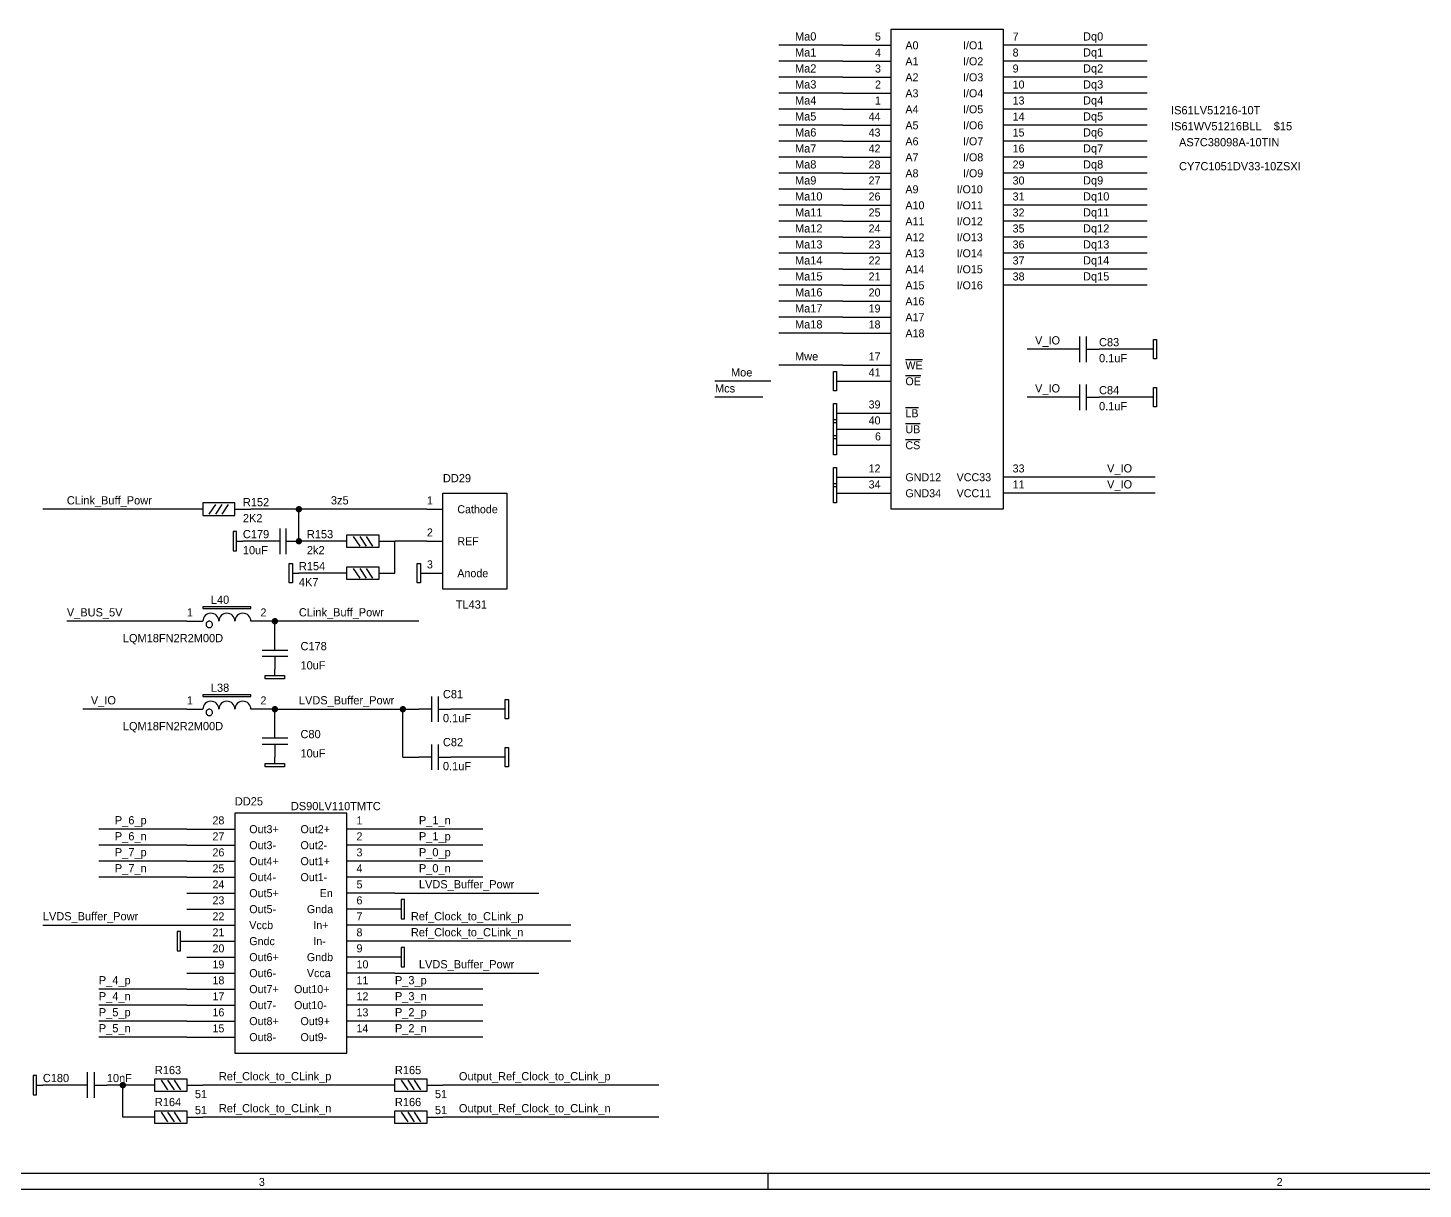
# Model space of a CAD drawing. Extents: x -0.1 to 32.2, y 0.1 to 20.3.
# Drawn here: x 14.66 to 23.37, y 0.1 to 7.36 of the extents above; entities that cross this region are included whole.
import ezdxf

# ---------------------------------------------------------------- set-up
doc = ezdxf.new("R2010")
doc.units = 0

msp = doc.modelspace()

# ---------------------------------------------------------------- linework, layer by layer
at = {"layer": 'PARTS'}
for p, q in [((19.75, 7.25), (20.05, 7.25)), ((21.05, 7.25), (20.75, 7.25)), ((19.75, 7.15), (20.05, 7.15)), ((21.05, 7.15), (20.75, 7.15)), ((19.75, 7.05), (20.05, 7.05)), ((21.05, 7.05), (20.75, 7.05)), ((19.75, 6.95), (20.05, 6.95)), ((21.05, 6.95), (20.75, 6.95)), ((19.75, 6.85), (20.05, 6.85)), ((21.05, 6.85), (20.75, 6.85)), ((19.75, 6.75), (20.05, 6.75)), ((21.05, 6.75), (20.75, 6.75)), ((19.75, 6.65), (20.05, 6.65)), ((21.05, 6.65), (20.75, 6.65)), ((19.75, 6.55), (20.05, 6.55)), ((21.05, 6.55), (20.75, 6.55)), ((19.75, 6.45), (20.05, 6.45)), ((21.05, 6.45), (20.75, 6.45)), ((19.75, 6.35), (20.05, 6.35)), ((21.05, 6.35), (20.75, 6.35)), ((19.75, 6.25), (20.05, 6.25)), ((21.05, 6.25), (20.75, 6.25)), ((19.75, 6.15), (20.05, 6.15)), ((21.05, 6.15), (20.75, 6.15)), ((19.75, 6.05), (20.05, 6.05)), ((21.05, 6.05), (20.75, 6.05)), ((19.75, 5.95), (20.05, 5.95)), ((21.05, 5.95), (20.75, 5.95)), ((19.75, 5.85), (20.05, 5.85)), ((21.05, 5.85), (20.75, 5.85)), ((19.75, 5.75), (20.05, 5.75)), ((21.05, 5.75), (20.75, 5.75)), ((19.75, 5.65), (20.05, 5.65)), ((19.75, 5.55), (20.05, 5.55)), ((19.75, 5.45), (20.05, 5.45)), ((19.75, 5.25), (20.05, 5.25)), ((19.75, 5.15), (20.05, 5.15)), ((19.75, 4.95), (20.05, 4.95)), ((19.75, 4.85), (20.05, 4.85)), ((19.75, 4.75), (20.05, 4.75)), ((19.75, 4.55), (20.05, 4.55)), ((21.05, 4.55), (20.75, 4.55)), ((19.75, 4.45), (20.05, 4.45)), ((21.05, 4.45), (20.75, 4.45)), ((17.15, 4.35), (17.25, 4.35)), ((17.15, 4.15), (17.25, 4.15)), ((17.15, 3.95), (17.25, 3.95)), ((15.65, 3.65), (15.75, 3.65)), ((16.15, 3.65), (16.05, 3.65)), ((15.65, 3.1), (15.75, 3.1)), ((16.15, 3.1), (16.05, 3.1)), ((15.65, 2.35), (15.95, 2.35)), ((16.95, 2.35), (16.65, 2.35)), ((15.65, 2.25), (15.95, 2.25)), ((16.95, 2.25), (16.65, 2.25)), ((15.65, 2.15), (15.95, 2.15)), ((16.95, 2.15), (16.65, 2.15)), ((15.65, 2.05), (15.95, 2.05)), ((16.95, 2.05), (16.65, 2.05)), ((15.65, 1.95), (15.95, 1.95)), ((16.95, 1.95), (16.65, 1.95)), ((15.65, 1.85), (15.95, 1.85)), ((16.95, 1.85), (16.65, 1.85)), ((15.65, 1.75), (15.95, 1.75)), ((16.95, 1.75), (16.65, 1.75)), ((15.65, 1.65), (15.95, 1.65)), ((16.95, 1.65), (16.65, 1.65)), ((15.65, 1.55), (15.95, 1.55)), ((16.95, 1.55), (16.65, 1.55)), ((15.65, 1.45), (15.95, 1.45)), ((16.95, 1.45), (16.65, 1.45)), ((15.65, 1.35), (15.95, 1.35)), ((16.95, 1.35), (16.65, 1.35)), ((15.65, 1.25), (15.95, 1.25)), ((16.95, 1.25), (16.65, 1.25)), ((15.65, 1.15), (15.95, 1.15)), ((16.95, 1.15), (16.65, 1.15)), ((15.65, 1.05), (15.95, 1.05)), ((16.95, 1.05), (16.65, 1.05))]:
    msp.add_line(p, q, dxfattribs=at)
for points in [[(20.05, 7.35), (20.75, 7.35), (20.75, 4.35), (20.05, 4.35)], [(17.25, 4.45), (17.65, 4.45), (17.65, 3.85), (17.25, 3.85)], [(16.65, 2.45), (15.95, 2.45), (15.95, 0.95), (16.65, 0.95)]]:
    msp.add_lwpolyline(points, close=True, dxfattribs=at)
for points in [[(21.23, 5.27), (21.23, 5.43)], [(21.27, 5.43), (21.27, 5.27)], [(21.69, 5.29), (21.69, 5.41)], [(21.69, 5.41), (21.71, 5.41)], [(21.71, 5.41), (21.71, 5.29)], [(21.23, 5.35), (21.15, 5.35)], [(21.27, 5.35), (21.35, 5.35)], [(21.69, 5.35), (21.65, 5.35)], [(21.71, 5.29), (21.69, 5.29)], [(19.69, 5.09), (19.69, 5.21)], [(19.69, 5.21), (19.71, 5.21)], [(19.71, 5.21), (19.71, 5.09)], [(19.71, 5.15), (19.75, 5.15)], [(19.71, 5.09), (19.69, 5.09)], [(21.23, 4.97), (21.23, 5.13)], [(21.27, 5.13), (21.27, 4.97)], [(21.69, 4.99), (21.69, 5.11)], [(21.69, 5.11), (21.71, 5.11)], [(21.71, 5.11), (21.71, 4.99)], [(19.69, 4.89), (19.69, 5.01)], [(19.69, 5.01), (19.71, 5.01)], [(19.71, 5.01), (19.71, 4.89)], [(21.23, 5.05), (21.15, 5.05)], [(21.27, 5.05), (21.35, 5.05)], [(21.69, 5.05), (21.65, 5.05)], [(21.71, 4.99), (21.69, 4.99)], [(19.69, 4.79), (19.69, 4.91)], [(19.69, 4.91), (19.71, 4.91)], [(19.71, 4.89), (19.69, 4.89)], [(19.71, 4.95), (19.75, 4.95)], [(19.71, 4.91), (19.71, 4.79)], [(19.69, 4.69), (19.69, 4.81)], [(19.69, 4.81), (19.71, 4.81)], [(19.71, 4.85), (19.75, 4.85)], [(19.71, 4.81), (19.71, 4.69)], [(19.71, 4.79), (19.69, 4.79)], [(19.71, 4.75), (19.75, 4.75)], [(19.71, 4.69), (19.69, 4.69)], [(19.69, 4.49), (19.69, 4.61)], [(19.69, 4.61), (19.71, 4.61)], [(19.71, 4.61), (19.71, 4.49)], [(19.71, 4.55), (19.75, 4.55)], [(19.69, 4.39), (19.69, 4.51)], [(19.69, 4.51), (19.71, 4.51)], [(19.71, 4.49), (19.69, 4.49)], [(19.71, 4.51), (19.71, 4.39)], [(19.71, 4.45), (19.75, 4.45)], [(15.95, 4.39), (15.75, 4.39)], [(15.75, 4.39), (15.75, 4.31)], [(15.79, 4.32), (15.83, 4.38)], [(15.83, 4.32), (15.87, 4.38)], [(15.87, 4.32), (15.91, 4.38)], [(15.95, 4.31), (15.95, 4.39)], [(19.71, 4.39), (19.69, 4.39)], [(15.75, 4.35), (15.65, 4.35)], [(15.75, 4.31), (15.95, 4.31)], [(15.95, 4.35), (16.05, 4.35)], [(15.94, 4.21), (15.94, 4.09)], [(15.96, 4.21), (15.94, 4.21)], [(15.96, 4.09), (15.96, 4.21)], [(16.23, 4.23), (16.23, 4.07)], [(16.27, 4.07), (16.27, 4.23)], [(16.65, 4.19), (16.85, 4.19)], [(16.65, 4.11), (16.65, 4.19)], [(16.85, 4.19), (16.85, 4.11)], [(15.96, 4.15), (16, 4.15)], [(16.23, 4.15), (16.15, 4.15)], [(16.27, 4.15), (16.35, 4.15)], [(16.65, 4.15), (16.55, 4.15)], [(16.85, 4.11), (16.65, 4.11)], [(16.69, 4.18), (16.73, 4.12)], [(16.73, 4.18), (16.77, 4.12)], [(16.77, 4.18), (16.81, 4.12)], [(16.85, 4.15), (16.95, 4.15)], [(15.94, 4.09), (15.96, 4.09)], [(16.29, 3.89), (16.29, 4.01)], [(16.29, 4.01), (16.31, 4.01)], [(16.31, 4.01), (16.31, 3.89)], [(16.31, 3.95), (16.35, 3.95)], [(16.65, 3.95), (16.55, 3.95)], [(16.65, 3.99), (16.85, 3.99)], [(16.65, 3.91), (16.65, 3.99)], [(16.69, 3.98), (16.73, 3.92)], [(16.73, 3.98), (16.77, 3.92)], [(16.77, 3.98), (16.81, 3.92)], [(16.85, 3.99), (16.85, 3.91)], [(16.85, 3.95), (16.95, 3.95)], [(17.09, 3.89), (17.09, 4.01)], [(17.09, 4.01), (17.11, 4.01)], [(17.11, 4.01), (17.11, 3.89)], [(17.11, 3.95), (17.15, 3.95)], [(16.31, 3.89), (16.29, 3.89)], [(16.85, 3.91), (16.65, 3.91)], [(17.11, 3.89), (17.09, 3.89)], [(16.05, 3.74), (15.75, 3.74)], [(15.75, 3.74), (15.75, 3.73)], [(15.75, 3.73), (16.05, 3.73)], [(16.05, 3.73), (16.05, 3.74)], [(16.2, 3.47), (16.2, 3.55)], [(16.12, 3.47), (16.28, 3.47)], [(16.28, 3.43), (16.12, 3.43)], [(16.2, 3.43), (16.2, 3.35)], [(16.2, 3.31), (16.2, 3.35)], [(16.14, 3.29), (16.14, 3.31)], [(16.14, 3.31), (16.26, 3.31)], [(16.26, 3.29), (16.14, 3.29)], [(16.26, 3.31), (16.26, 3.29)], [(16.05, 3.19), (15.75, 3.19)], [(15.75, 3.19), (15.75, 3.18)], [(15.75, 3.18), (16.05, 3.18)], [(16.05, 3.18), (16.05, 3.19)], [(17.18, 3.02), (17.18, 3.18)], [(17.22, 3.18), (17.22, 3.02)], [(17.64, 3.04), (17.64, 3.16)], [(17.64, 3.16), (17.66, 3.16)], [(17.66, 3.16), (17.66, 3.04)], [(17.18, 3.1), (17.1, 3.1)], [(17.22, 3.1), (17.3, 3.1)], [(17.64, 3.1), (17.6, 3.1)], [(16.2, 2.92), (16.2, 3)], [(17.66, 3.04), (17.64, 3.04)], [(16.12, 2.92), (16.28, 2.92)], [(16.28, 2.88), (16.12, 2.88)], [(16.2, 2.88), (16.2, 2.8)], [(17.18, 2.72), (17.18, 2.88)], [(17.22, 2.88), (17.22, 2.72)], [(16.2, 2.76), (16.2, 2.8)], [(17.18, 2.8), (17.1, 2.8)], [(17.22, 2.8), (17.3, 2.8)], [(17.64, 2.8), (17.6, 2.8)], [(17.64, 2.74), (17.64, 2.86)], [(17.64, 2.86), (17.66, 2.86)], [(17.66, 2.86), (17.66, 2.74)], [(16.14, 2.74), (16.14, 2.76)], [(16.14, 2.76), (16.26, 2.76)], [(16.26, 2.74), (16.14, 2.74)], [(16.26, 2.76), (16.26, 2.74)], [(17.66, 2.74), (17.64, 2.74)], [(16.99, 1.85), (16.95, 1.85)], [(17.01, 1.91), (16.99, 1.91)], [(16.99, 1.91), (16.99, 1.79)], [(17.01, 1.79), (17.01, 1.91)], [(16.99, 1.79), (17.01, 1.79)], [(15.59, 1.71), (15.59, 1.59)], [(15.61, 1.71), (15.59, 1.71)], [(15.61, 1.59), (15.61, 1.71)], [(15.59, 1.59), (15.61, 1.59)], [(15.61, 1.65), (15.65, 1.65)], [(17.01, 1.61), (16.99, 1.61)], [(16.99, 1.61), (16.99, 1.49)], [(17.01, 1.49), (17.01, 1.61)], [(16.99, 1.55), (16.95, 1.55)], [(16.99, 1.49), (17.01, 1.49)], [(14.69, 0.81), (14.69, 0.69)], [(14.71, 0.81), (14.69, 0.81)], [(14.71, 0.69), (14.71, 0.81)], [(15.03, 0.67), (15.03, 0.83)], [(15.07, 0.83), (15.07, 0.67)], [(15.45, 0.79), (15.65, 0.79)], [(15.45, 0.71), (15.45, 0.79)], [(15.65, 0.79), (15.65, 0.71)], [(16.95, 0.79), (17.15, 0.79)], [(16.95, 0.71), (16.95, 0.79)], [(17.15, 0.79), (17.15, 0.71)], [(14.71, 0.75), (14.75, 0.75)], [(15.03, 0.75), (14.95, 0.75)], [(15.07, 0.75), (15.15, 0.75)], [(15.45, 0.75), (15.35, 0.75)], [(15.65, 0.71), (15.45, 0.71)], [(15.49, 0.78), (15.53, 0.72)], [(15.53, 0.78), (15.57, 0.72)], [(15.57, 0.78), (15.61, 0.72)], [(15.65, 0.75), (15.75, 0.75)], [(16.95, 0.75), (16.85, 0.75)], [(17.15, 0.71), (16.95, 0.71)], [(16.99, 0.78), (17.03, 0.72)], [(17.03, 0.78), (17.07, 0.72)], [(17.07, 0.78), (17.11, 0.72)], [(17.15, 0.75), (17.25, 0.75)], [(14.69, 0.69), (14.71, 0.69)], [(15.45, 0.55), (15.35, 0.55)], [(15.45, 0.59), (15.65, 0.59)], [(15.45, 0.51), (15.45, 0.59)], [(15.49, 0.58), (15.53, 0.52)], [(15.53, 0.58), (15.57, 0.52)], [(15.57, 0.58), (15.61, 0.52)], [(15.65, 0.59), (15.65, 0.51)], [(15.65, 0.55), (15.75, 0.55)], [(16.95, 0.55), (16.85, 0.55)], [(16.95, 0.59), (17.15, 0.59)], [(16.95, 0.51), (16.95, 0.59)], [(16.99, 0.58), (17.03, 0.52)], [(17.03, 0.58), (17.07, 0.52)], [(17.07, 0.58), (17.11, 0.52)], [(17.15, 0.59), (17.15, 0.51)], [(17.15, 0.55), (17.25, 0.55)], [(15.65, 0.51), (15.45, 0.51)], [(17.15, 0.51), (16.95, 0.51)]]:
    msp.add_lwpolyline(points, dxfattribs=at)
for points in [[(15.8, 3.7, 0.4142), (15.75, 3.65)], [(15.85, 3.65, 0.4142), (15.8, 3.7)], [(15.9, 3.7, 0.4142), (15.85, 3.65)], [(15.95, 3.65, 0.4142), (15.9, 3.7)], [(16, 3.7, 0.4142), (15.95, 3.65)], [(16.05, 3.65, 0.4142), (16, 3.7)], [(15.8, 3.15, 0.4142), (15.75, 3.1)], [(15.85, 3.1, 0.4142), (15.8, 3.15)], [(15.9, 3.15, 0.4142), (15.85, 3.1)], [(15.95, 3.1, 0.4142), (15.9, 3.15)], [(16, 3.15, 0.4142), (15.95, 3.1)], [(16.05, 3.1, 0.4142), (16, 3.15)]]:
    msp.add_lwpolyline(points, format="xyb", dxfattribs=at)
for points in [[(15.81, 3.63, 0.0985), (15.8085, 3.6377, 0.0985), (15.8041, 3.6441, 0.0985), (15.7977, 3.6485, 0.0985), (15.79, 3.65, 0.0985), (15.7823, 3.6485, 0.0985), (15.7759, 3.6441, 0.0985), (15.7715, 3.6377, 0.0985), (15.77, 3.63, 0.0985), (15.7715, 3.6223, 0.0985), (15.7759, 3.6159, 0.0985), (15.7823, 3.6115, 0.0985), (15.79, 3.61, 0.0985), (15.7977, 3.6115, 0.0985), (15.8041, 3.6159, 0.0985), (15.8085, 3.6223, 0.0985)], [(15.81, 3.08, 0.0985), (15.8085, 3.0877, 0.0985), (15.8041, 3.0941, 0.0985), (15.7977, 3.0985, 0.0985), (15.79, 3.1, 0.0985), (15.7823, 3.0985, 0.0985), (15.7759, 3.0941, 0.0985), (15.7715, 3.0877, 0.0985), (15.77, 3.08, 0.0985), (15.7715, 3.0723, 0.0985), (15.7759, 3.0659, 0.0985), (15.7823, 3.0615, 0.0985), (15.79, 3.06, 0.0985), (15.7977, 3.0615, 0.0985), (15.8041, 3.0659, 0.0985), (15.8085, 3.0723, 0.0985)]]:
    msp.add_lwpolyline(points, format="xyb", close=True, dxfattribs=at)
at = {"layer": 'TITLE'}
for points in [[(-0.1, 0.1), (32.1, 0.1), (32.1, 20.3), (-0.1, 20.3)], [(0, 0.2), (32, 0.2), (32, 20.2), (0, 20.2)]]:
    msp.add_lwpolyline(points, close=True, dxfattribs=at)
msp.add_lwpolyline([(19.28, 0.2), (19.28, 0.1)], dxfattribs=at)
at = {"layer": 'WIRE'}
for points in [[(19.75, 7.25), (19.35, 7.25)], [(21.65, 7.25), (21.05, 7.25)], [(19.75, 7.15), (19.35, 7.15)], [(21.65, 7.15), (21.05, 7.15)], [(19.75, 7.05), (19.35, 7.05)], [(21.65, 7.05), (21.05, 7.05)], [(19.75, 6.95), (19.35, 6.95)], [(21.65, 6.95), (21.05, 6.95)], [(19.75, 6.85), (19.35, 6.85)], [(21.65, 6.85), (21.05, 6.85)], [(19.75, 6.75), (19.35, 6.75)], [(21.65, 6.75), (21.05, 6.75)], [(19.75, 6.65), (19.35, 6.65)], [(21.65, 6.65), (21.05, 6.65)], [(19.75, 6.55), (19.35, 6.55)], [(21.65, 6.55), (21.05, 6.55)], [(19.75, 6.45), (19.35, 6.45)], [(21.65, 6.45), (21.05, 6.45)], [(19.75, 6.35), (19.35, 6.35)], [(21.65, 6.35), (21.05, 6.35)], [(19.75, 6.25), (19.35, 6.25)], [(21.65, 6.25), (21.05, 6.25)], [(19.75, 6.15), (19.35, 6.15)], [(21.65, 6.15), (21.05, 6.15)], [(19.75, 6.05), (19.35, 6.05)], [(21.65, 6.05), (21.05, 6.05)], [(19.75, 5.95), (19.35, 5.95)], [(21.65, 5.95), (21.05, 5.95)], [(19.75, 5.85), (19.35, 5.85)], [(21.65, 5.85), (21.05, 5.85)], [(19.75, 5.75), (19.35, 5.75)], [(21.65, 5.75), (21.05, 5.75)], [(19.75, 5.65), (19.35, 5.65)], [(19.75, 5.55), (19.35, 5.55)], [(19.75, 5.45), (19.35, 5.45)], [(21.15, 5.35), (20.9, 5.35)], [(21.65, 5.35), (21.35, 5.35)], [(19.75, 5.25), (19.35, 5.25)], [(19.3, 5.15), (18.95, 5.15)], [(19.25, 5.05), (18.95, 5.05)], [(21.15, 5.05), (20.9, 5.05)], [(21.65, 5.05), (21.35, 5.05)], [(21.7, 4.55), (21.05, 4.55)], [(21.7, 4.45), (21.05, 4.45)], [(15.65, 4.35), (14.75, 4.35)], [(16.35, 4.35), (16.05, 4.35)], [(16.35, 4.15), (16.35, 4.35)], [(17.15, 4.35), (16.35, 4.35)], [(16.15, 4.15), (16, 4.15)], [(16.35, 4.15), (16.34, 4.15)], [(16.55, 4.15), (16.35, 4.15)], [(16.95, 3.95), (16.95, 4.15)], [(17.15, 4.15), (16.95, 4.15)], [(16.55, 3.95), (16.35, 3.95)], [(15.65, 3.65), (14.9, 3.65)], [(16.2, 3.65), (16.15, 3.65)], [(16.2, 3.55), (16.2, 3.65)], [(17.1, 3.65), (16.2, 3.65)], [(15.65, 3.1), (15, 3.1)], [(16.2, 3.1), (16.15, 3.1)], [(16.2, 3), (16.2, 3.1)], [(16.2, 3.1), (17, 3.1)], [(17, 2.8), (17, 3.1)], [(17, 3.1), (17.1, 3.1)], [(17.6, 3.1), (17.3, 3.1)], [(17, 2.8), (17.1, 2.8)], [(17.6, 2.8), (17.3, 2.8)], [(15.65, 2.35), (15.1, 2.35)], [(17.5, 2.35), (16.95, 2.35)], [(15.65, 2.25), (15.1, 2.25)], [(17.5, 2.25), (16.95, 2.25)], [(15.65, 2.15), (15.1, 2.15)], [(17.5, 2.15), (16.95, 2.15)], [(15.65, 2.05), (15.1, 2.05)], [(17.5, 2.05), (16.95, 2.05)], [(16.95, 1.95), (17.85, 1.95)], [(14.75, 1.75), (15.65, 1.75)], [(18.05, 1.75), (16.95, 1.75)], [(18.05, 1.65), (16.95, 1.65)], [(16.95, 1.45), (17.85, 1.45)], [(15.65, 1.35), (15.1, 1.35)], [(17.5, 1.35), (16.95, 1.35)], [(15.65, 1.25), (15.1, 1.25)], [(17.5, 1.25), (16.95, 1.25)], [(15.65, 1.15), (15.1, 1.15)], [(17.5, 1.15), (16.95, 1.15)], [(15.65, 1.05), (15.1, 1.05)], [(17.5, 1.05), (16.95, 1.05)], [(14.95, 0.75), (14.75, 0.75)], [(15.25, 0.75), (15.15, 0.75)], [(15.35, 0.75), (15.25, 0.75)], [(15.25, 0.55), (15.25, 0.75)], [(16.85, 0.75), (15.75, 0.75)], [(18.6, 0.75), (17.25, 0.75)], [(15.35, 0.55), (15.25, 0.55)], [(16.85, 0.55), (15.75, 0.55)], [(18.6, 0.55), (17.25, 0.55)]]:
    msp.add_lwpolyline(points, dxfattribs=at)
at = {"layer": 'WIRE', "const_width": 0.02}
for points in [[(16.34, 4.35, 1), (16.36, 4.35, 1)], [(16.34, 4.15, 1), (16.36, 4.15, 1)], [(16.19, 3.65, 1), (16.21, 3.65, 1)], [(16.19, 3.1, 1), (16.21, 3.1, 1)], [(16.99, 3.1, 1), (17.01, 3.1, 1)], [(15.24, 0.75, 1), (15.26, 0.75, 1)]]:
    msp.add_lwpolyline(points, format="xyb", close=True, dxfattribs=at)

# ---------------------------------------------------------------- texts
at = {"layer": 'COMMENTS'}
for s, p in [('IS61LV51216-10T', (21.8, 6.8186)), ('IS61WV51216BLL    $15', (21.8, 6.7186)), ('AS7C38098A-10TIN', (21.85, 6.6186)), ('CY7C1051DV33-10ZSXI', (21.85, 6.4686))]:
    msp.add_text(s, height=0.0514, dxfattribs=at).set_placement(p)
at = {"layer": 'PARTS'}
for s, p in [('5', (19.95, 7.28)), ('7', (20.81, 7.28)), ('A0', (20.14, 7.225)), ('I/O1', (20.5, 7.225)), ('4', (19.95, 7.18)), ('A1', (20.14, 7.125)), ('I/O2', (20.5, 7.125)), ('8', (20.81, 7.18)), ('3', (19.95, 7.08)), ('A2', (20.14, 7.025)), ('I/O3', (20.5, 7.025)), ('9', (20.81, 7.08)), ('2', (19.95, 6.98)), ('A3', (20.14, 6.925)), ('I/O4', (20.5, 6.925)), ('10', (20.81, 6.98)), ('1', (19.95, 6.88)), ('13', (20.81, 6.88)), ('44', (19.91, 6.78)), ('A4', (20.14, 6.825)), ('I/O5', (20.5, 6.825)), ('14', (20.81, 6.78)), ('43', (19.91, 6.68)), ('A5', (20.14, 6.725)), ('I/O6', (20.5, 6.725)), ('15', (20.81, 6.68)), ('42', (19.91, 6.58)), ('A6', (20.14, 6.625)), ('I/O7', (20.5, 6.625)), ('16', (20.81, 6.58)), ('A7', (20.14, 6.525)), ('I/O8', (20.5, 6.525)), ('28', (19.91, 6.48)), ('A8', (20.14, 6.425)), ('I/O9', (20.5, 6.425)), ('29', (20.81, 6.48)), ('27', (19.91, 6.38)), ('A9', (20.14, 6.325)), ('I/O10', (20.46, 6.325)), ('30', (20.81, 6.38)), ('26', (19.91, 6.28)), ('I/O11', (20.46, 6.225)), ('31', (20.81, 6.28)), ('25', (19.91, 6.18)), ('A10', (20.14, 6.225)), ('32', (20.81, 6.18)), ('24', (19.91, 6.08)), ('A11', (20.14, 6.125)), ('I/O12', (20.46, 6.125)), ('35', (20.81, 6.08)), ('23', (19.91, 5.98)), ('A12', (20.14, 6.025)), ('I/O13', (20.46, 6.025)), ('36', (20.81, 5.98)), ('22', (19.91, 5.88)), ('A13', (20.14, 5.925)), ('I/O14', (20.46, 5.925)), ('37', (20.81, 5.88)), ('A14', (20.14, 5.825)), ('I/O15', (20.46, 5.825)), ('21', (19.91, 5.78)), ('A15', (20.14, 5.725)), ('I/O16', (20.46, 5.725)), ('38', (20.81, 5.78)), ('20', (19.91, 5.68)), ('A16', (20.14, 5.625)), ('19', (19.91, 5.58)), ('18', (19.91, 5.48)), ('A17', (20.14, 5.525)), ('A18', (20.14, 5.425)), ('17', (19.91, 5.28)), ('%%oWE%%o', (20.14, 5.225)), ('41', (19.91, 5.18)), ('%%oOE%%o', (20.14, 5.125)), ('39', (19.91, 4.98)), ('%%oLB%%o', (20.14, 4.925)), ('40', (19.91, 4.88)), ('%%oUB%%o', (20.14, 4.825)), ('6', (19.95, 4.78)), ('%%oCS%%o', (20.14, 4.725)), ('12', (19.91, 4.58)), ('33', (20.81, 4.58)), ('GND12', (20.14, 4.525)), ('VCC33', (20.46, 4.525)), ('34', (19.91, 4.48)), ('GND34', (20.14, 4.425)), ('VCC11', (20.46, 4.425)), ('11', (20.81, 4.48)), ('1', (17.15, 4.38)), ('Cathode', (17.34, 4.325)), ('2', (17.15, 4.18)), ('REF', (17.34, 4.125)), ('3', (17.15, 3.98)), ('Anode', (17.34, 3.925)), ('1', (15.65, 3.68)), ('2', (16.11, 3.68)), ('1', (15.65, 3.13)), ('2', (16.11, 3.13)), ('28', (15.81, 2.38)), ('Out3+', (16.04, 2.325)), ('Out2+', (16.36, 2.325)), ('1', (16.71, 2.38)), ('27', (15.81, 2.28)), ('Out3-', (16.04, 2.225)), ('Out2-', (16.36, 2.225)), ('2', (16.71, 2.28)), ('26', (15.81, 2.18)), ('3', (16.71, 2.18)), ('25', (15.81, 2.08)), ('Out4+', (16.04, 2.125)), ('Out1+', (16.36, 2.125)), ('4', (16.71, 2.08)), ('24', (15.81, 1.98)), ('Out4-', (16.04, 2.025)), ('Out1-', (16.36, 2.025)), ('5', (16.71, 1.98)), ('23', (15.81, 1.88)), ('Out5+', (16.04, 1.925)), ('En', (16.48, 1.925)), ('6', (16.71, 1.88)), ('Out5-', (16.04, 1.825)), ('Gnda', (16.4, 1.825)), ('22', (15.81, 1.78)), ('Vccb', (16.04, 1.725)), ('In+', (16.44, 1.725)), ('7', (16.71, 1.78)), ('21', (15.81, 1.68)), ('Gndc', (16.04, 1.625)), ('In-', (16.44, 1.625)), ('8', (16.71, 1.68)), ('20', (15.81, 1.58)), ('Out6+', (16.04, 1.525)), ('Gndb', (16.4, 1.525)), ('9', (16.71, 1.58)), ('19', (15.81, 1.48)), ('10', (16.71, 1.48)), ('18', (15.81, 1.38)), ('Out6-', (16.04, 1.425)), ('Vcca', (16.4, 1.425)), ('11', (16.71, 1.38)), ('17', (15.81, 1.28)), ('Out7+', (16.04, 1.325)), ('Out10+', (16.32, 1.325)), ('12', (16.71, 1.28)), ('16', (15.81, 1.18)), ('Out7-', (16.04, 1.225)), ('Out10-', (16.32, 1.225)), ('13', (16.71, 1.18)), ('Out8+', (16.04, 1.125)), ('Out9+', (16.36, 1.125)), ('15', (15.81, 1.08)), ('Out8-', (16.04, 1.025)), ('Out9-', (16.36, 1.025)), ('14', (16.71, 1.08))]:
    msp.add_text(s, height=0.05, dxfattribs=at).set_placement(p)
at = {"layer": 'PARTTEXT'}
for s, p in [('C83', (21.35, 5.3686)), ('0.1uF', (21.35, 5.2686)), ('C84', (21.35, 5.0686)), ('0.1uF', (21.35, 4.9686)), ('DD29', (17.25, 4.5186)), ('R152', (16, 4.3686)), ('2K2', (16, 4.2686)), ('C179', (16, 4.1686)), ('R153', (16.4, 4.1686)), ('10uF', (16, 4.0686)), ('2k2', (16.4, 4.0686)), ('R154', (16.35, 3.9686)), ('4K7', (16.35, 3.8686)), ('L40', (15.8, 3.7586)), ('TL431', (17.33, 3.7286)), ('LQM18FN2R2M00D', (15.25, 3.5186)), ('C178', (16.36, 3.4686)), ('10uF', (16.36, 3.3486)), ('L38', (15.8, 3.2086)), ('C81', (17.25, 3.1686)), ('0.1uF', (17.25, 3.0186)), ('LQM18FN2R2M00D', (15.25, 2.9686)), ('C80', (16.36, 2.9186)), ('C82', (17.25, 2.8686)), ('10uF', (16.36, 2.7986)), ('0.1uF', (17.25, 2.7186)), ('DD25', (15.95, 2.4986)), ('DS90LV110TMTC', (16.3, 2.4686)), ('C180', (14.75, 0.7686)), ('10nF', (15.15, 0.7686)), ('R163', (15.45, 0.8186)), ('R165', (16.95, 0.8186)), ('51', (15.7, 0.6686)), ('51', (17.2, 0.6686)), ('R164', (15.45, 0.6186)), ('51', (15.7, 0.5686)), ('R166', (16.95, 0.6186)), ('51', (17.2, 0.5686))]:
    msp.add_text(s, height=0.0514, dxfattribs=at).set_placement(p)
at = {"layer": 'TITLE'}
for s, p in [('3', (16.1, 0.12)), ('2', (22.46, 0.12))]:
    msp.add_text(s, height=0.05, dxfattribs=at).set_placement(p)
at = {"layer": 'WIRETEXT'}
for s, p in [('Ma0', (19.45, 7.28)), ('Dq0', (21.25, 7.28)), ('Ma1', (19.45, 7.18)), ('Dq1', (21.25, 7.18)), ('Ma2', (19.45, 7.08)), ('Dq2', (21.25, 7.08)), ('Ma3', (19.45, 6.98)), ('Dq3', (21.25, 6.98)), ('Ma4', (19.45, 6.88)), ('Dq4', (21.25, 6.88)), ('Ma5', (19.45, 6.78)), ('Dq5', (21.25, 6.78)), ('Ma6', (19.45, 6.68)), ('Dq6', (21.25, 6.68)), ('Ma7', (19.45, 6.58)), ('Dq7', (21.25, 6.58)), ('Ma8', (19.45, 6.48)), ('Dq8', (21.25, 6.48)), ('Ma9', (19.45, 6.38)), ('Dq9', (21.25, 6.38)), ('Ma10', (19.45, 6.28)), ('Dq10', (21.25, 6.28)), ('Ma11', (19.45, 6.18)), ('Dq11', (21.25, 6.18)), ('Ma12', (19.45, 6.08)), ('Dq12', (21.25, 6.08)), ('Ma13', (19.45, 5.98)), ('Dq13', (21.25, 5.98)), ('Ma14', (19.45, 5.88)), ('Dq14', (21.25, 5.88)), ('Ma15', (19.45, 5.78)), ('Dq15', (21.25, 5.78)), ('Ma16', (19.45, 5.68)), ('Ma17', (19.45, 5.58)), ('Ma18', (19.45, 5.48)), ('V_IO', (20.95, 5.38)), ('Mwe', (19.45, 5.28)), ('Moe', (19.05, 5.18)), ('Mcs', (18.95, 5.08)), ('V_IO', (20.95, 5.08)), ('V_IO', (21.4, 4.58)), ('V_IO', (21.4, 4.48)), ('CLink_Buff_Powr', (14.9, 4.38)), ('3z5', (16.55, 4.38)), ('V_BUS_5V', (14.9, 3.68)), ('CLink_Buff_Powr', (16.35, 3.68)), ('V_IO', (15.05, 3.13)), ('LVDS_Buffer_Powr', (16.35, 3.13)), ('P_6_p', (15.2, 2.38)), ('P_1_n', (17.1, 2.38)), ('P_6_n', (15.2, 2.28)), ('P_1_p', (17.1, 2.28)), ('P_7_p', (15.2, 2.18)), ('P_0_p', (17.1, 2.18)), ('P_7_n', (15.2, 2.08)), ('P_0_n', (17.1, 2.08)), ('LVDS_Buffer_Powr', (17.1, 1.98)), ('LVDS_Buffer_Powr', (14.75, 1.78)), ('Ref_Clock_to_CLink_p', (17.05, 1.78)), ('Ref_Clock_to_CLink_n', (17.05, 1.68)), ('LVDS_Buffer_Powr', (17.1, 1.48)), ('P_4_p', (15.1, 1.38)), ('P_3_p', (16.95, 1.38)), ('P_4_n', (15.1, 1.28)), ('P_3_n', (16.95, 1.28)), ('P_5_p', (15.1, 1.18)), ('P_2_p', (16.95, 1.18)), ('P_5_n', (15.1, 1.08)), ('P_2_n', (16.95, 1.08)), ('Ref_Clock_to_CLink_p', (15.85, 0.78)), ('Output_Ref_Clock_to_CLink_p', (17.35, 0.78)), ('Ref_Clock_to_CLink_n', (15.85, 0.58)), ('Output_Ref_Clock_to_CLink_n', (17.35, 0.58))]:
    msp.add_text(s, height=0.0514, dxfattribs=at).set_placement(p)

doc.saveas('drawing.dxf')
